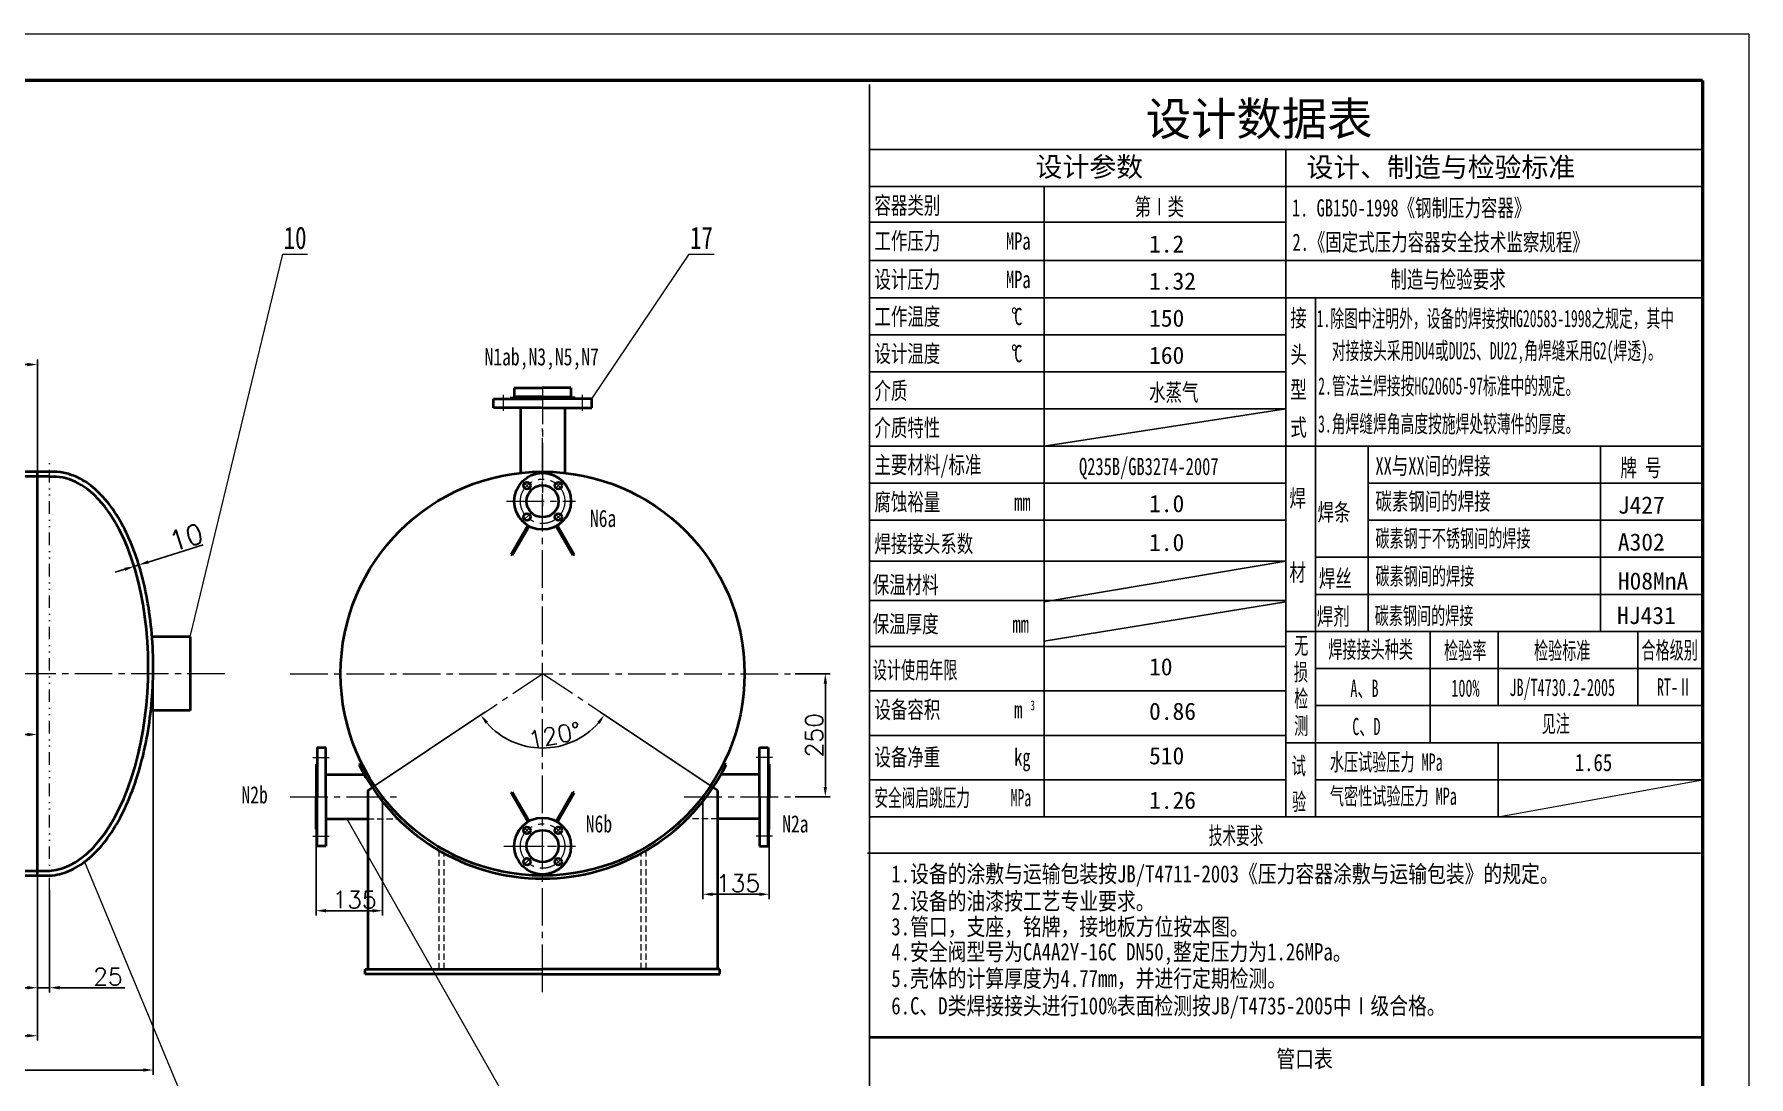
# Model space of a CAD drawing. Header units: millimetres. Extents: x 31396 to 1804389, y -22328 to 1387.
# Drawn here: x 1800908 to 1804389, y -16447 to -14330 of the extents above; entities that cross this region are included whole.
import ezdxf
from ezdxf.enums import TextEntityAlignment as Align

# ---------------------------------------------------------------- set-up
doc = ezdxf.new("R2010")
doc.units = ezdxf.units.MM
for name, pattern in [('CENTER2', [28.575, 19.05, -3.175, 3.175, -3.175]), ('DIVIDE', [31.75, 12.7, -6.35, 0, -6.35, 0, -6.35]), ('HIDDEN2', [4.7625, 3.175, -1.5875])]:
    doc.linetypes.add(name, pattern=pattern)
doc.layers.get('Defpoints').update_dxf_attribs({"lineweight": 18})
doc.layers.add('DIM', color=6, linetype='Continuous')
doc.layers.add('TITLE', color=12, linetype='Continuous')
doc.styles.add('H1', font='', dxfattribs={"height": 45})
doc.styles.get("Standard").update_dxf_attribs({"font": 'txt', "bigfont": 'gbcbig.shx'})
doc.styles.get('H1').set_extended_font_data('SimSun')
doc.dimstyles.new('35基本式样', dxfattribs={"dimtxt": 40, "dimasz": 40, "dimexe": 10, "dimexo": 0, "dimgap": 5, "dimtad": 1, "dimdec": 0, "dimdsep": 46, "dimtxsty": 'Standard', "dimcen": 0, "dimclrd": 1, "dimclre": 1, "dimclrt": 1, "dimadec": 0, "dimazin": 0, "dimtfac": 1, "dimtdec": 0, "dimtmove": 0, "dimatfit": 3, "dimfxl": 10, "dimarcsym": 0})

# ---------------------------------------------------------------- blocks, each defined once
blk = doc.blocks.new('*D83')
at = {"color": 1, "lineweight": -2, "transparency": 16777216}
for p, q in [((1799514.5, -16038.5), (1799514.5, -16373.5)), ((1800914.5, -16028.5), (1800914.5, -16373.5)), ((1799534.5, -16363.5), (1800894.5, -16363.5))]:
    blk.add_line(p, q, dxfattribs=at)
at = {"color": 1, "lineweight": 20, "transparency": 16777216}
for points in [[(1799534.5, -16360.2), (1799534.5, -16366.8), (1799514.5, -16363.5)], [(1800894.5, -16360.2), (1800894.5, -16366.8), (1800914.5, -16363.5)]]:
    blk.add_solid(points, dxfattribs=at)
at = {"layer": 'Defpoints', "color": 0, "lineweight": 20, "transparency": 16777216}
for p in [(1799514.5, -16038.5), (1800914.5, -16028.5), (1800914.5, -16363.5)]:
    blk.add_point(p, dxfattribs=at)
at = {"color": 1, "lineweight": 20, "transparency": 16777216, "insert": (1800241.8, -16341), "char_height": 35, "attachment_point": 5}
blk.add_mtext('1400', dxfattribs=at)
blk = doc.blocks.new('*D77')
at = {"color": 1, "lineweight": -2, "transparency": 16777216}
for p, q in [((1800914.5, -16075.1), (1800914.5, -16276.1)), ((1800939.5, -16068.2), (1800939.5, -16276.1)), ((1800894.5, -16266.1), (1800874.5, -16266.1)), ((1800914.5, -16266.1), (1800939.5, -16266.1)), ((1800959.5, -16266.1), (1801092, -16266.1))]:
    blk.add_line(p, q, dxfattribs=at)
at = {"color": 1, "lineweight": 20, "transparency": 16777216}
for points in [[(1800894.5, -16262.7), (1800894.5, -16269.4), (1800914.5, -16266.1)], [(1800959.5, -16262.7), (1800959.5, -16269.4), (1800939.5, -16266.1)]]:
    blk.add_solid(points, dxfattribs=at)
at = {"layer": 'Defpoints', "color": 0, "lineweight": 20, "transparency": 16777216}
for p in [(1800914.5, -16075.1), (1800939.5, -16068.2), (1800939.5, -16266.1)]:
    blk.add_point(p, dxfattribs=at)
at = {"color": 1, "lineweight": 20, "transparency": 16777216, "insert": (1801057.9, -16243.6), "char_height": 35, "attachment_point": 5}
blk.add_mtext('25', dxfattribs=at)
blk = doc.blocks.new('*D90')
at = {"color": 1, "lineweight": -2, "transparency": 16777216}
for p, q in [((1800714.5, -15045.5), (1800714.5, -14990.9)), ((1800894.5, -15000.9), (1800734.5, -15000.9)), ((1800914.5, -15218.5), (1800914.5, -14990.9))]:
    blk.add_line(p, q, dxfattribs=at)
at = {"color": 1, "lineweight": 20, "transparency": 16777216}
for points in [[(1800734.5, -14997.5), (1800734.5, -15004.2), (1800714.5, -15000.9)], [(1800894.5, -14997.5), (1800894.5, -15004.2), (1800914.5, -15000.9)]]:
    blk.add_solid(points, dxfattribs=at)
at = {"layer": 'Defpoints', "color": 0, "lineweight": 20, "transparency": 16777216}
for p in [(1800714.5, -15000.9), (1800714.5, -15045.5), (1800914.5, -15218.5)]:
    blk.add_point(p, dxfattribs=at)
at = {"color": 1, "lineweight": 20, "transparency": 16777216, "insert": (1800805.3, -14978.4), "char_height": 35, "attachment_point": 5}
blk.add_mtext('200', dxfattribs=at)
blk = doc.blocks.new('*D94')
at = {"color": 1, "lineweight": -2, "transparency": 16777216}
for p, q in [((1801594.3, -15859.4), (1801823, -15706.8)), ((1802286.3, -15859.4), (1802057.6, -15706.8))]:
    blk.add_line(p, q, dxfattribs=at)
blk.add_arc((1801940.3, -15628.5), 151, 221.3166, 318.6834, dxfattribs=at)
at = {"color": 1, "lineweight": 20, "transparency": 16777216}
for points in [[(1801824.3, -15730.2), (1801829.6, -15726.2), (1801814.7, -15712.3)], [(1802051.1, -15726.2), (1802056.4, -15730.2), (1802065.9, -15712.3)]]:
    blk.add_solid(points, dxfattribs=at)
at = {"layer": 'Defpoints', "color": 0, "lineweight": 20, "transparency": 16777216}
for p in [(1801891.8, -15771.5), (1801585.3, -15865.4), (1801594.3, -15859.4), (1802286.3, -15859.4), (1802295.3, -15865.4)]:
    blk.add_point(p, dxfattribs=at)
at = {"color": 1, "lineweight": 20, "transparency": 16777216, "insert": (1801964.5, -15753.7), "char_height": 35, "attachment_point": 5, "rotation": 10.8986}
blk.add_mtext('120°', dxfattribs=at)
blk = doc.blocks.new('*D95')
at = {"color": 1, "lineweight": -2, "transparency": 16777216}
for p, q in [((1802452.8, -15628.5), (1802524.3, -15628.5)), ((1802514.3, -15648.5), (1802514.3, -15858.5)), ((1802452.8, -15878.5), (1802524.3, -15878.5))]:
    blk.add_line(p, q, dxfattribs=at)
at = {"color": 1, "lineweight": 20, "transparency": 16777216}
for points in [[(1802510.9, -15648.5), (1802517.6, -15648.5), (1802514.3, -15628.5)], [(1802510.9, -15858.5), (1802517.6, -15858.5), (1802514.3, -15878.5)]]:
    blk.add_solid(points, dxfattribs=at)
at = {"layer": 'Defpoints', "color": 0, "lineweight": 20, "transparency": 16777216}
for p in [(1802452.8, -15628.5), (1802452.8, -15878.5), (1802514.3, -15878.5)]:
    blk.add_point(p, dxfattribs=at)
at = {"color": 1, "lineweight": 20, "transparency": 16777216, "insert": (1802491.8, -15753.5), "char_height": 35, "attachment_point": 5, "rotation": 90}
blk.add_mtext('250', dxfattribs=at)
blk = doc.blocks.new('*D96')
at = {"color": 1, "lineweight": -2, "transparency": 16777216}
for p, q in [((1800854.5, -15752), (1800708.3, -15752)), ((1800854.5, -15819.1), (1800854.5, -15742)), ((1800894.5, -15752), (1800874.5, -15752)), ((1800914.5, -15819.1), (1800914.5, -15742))]:
    blk.add_line(p, q, dxfattribs=at)
at = {"color": 1, "lineweight": 20, "transparency": 16777216}
for points in [[(1800874.5, -15748.7), (1800874.5, -15755.4), (1800854.5, -15752)], [(1800894.5, -15748.7), (1800894.5, -15755.4), (1800914.5, -15752)]]:
    blk.add_solid(points, dxfattribs=at)
at = {"layer": 'Defpoints', "color": 0, "lineweight": 20, "transparency": 16777216}
for p in [(1800914.5, -15752), (1800854.5, -15819.1), (1800914.5, -15819.1)]:
    blk.add_point(p, dxfattribs=at)
at = {"color": 1, "lineweight": 20, "transparency": 16777216, "insert": (1800739.5, -15729.5), "char_height": 35, "attachment_point": 5}
blk.add_mtext('60', dxfattribs=at)
blk = doc.blocks.new('*D101')
at = {"color": 1, "lineweight": -2, "transparency": 16777216}
for p, q in [((1802265.3, -15878.5), (1802265.3, -16086.4)), ((1802400.3, -15878.5), (1802400.3, -16086.4)), ((1802285.3, -16076.4), (1802380.3, -16076.4))]:
    blk.add_line(p, q, dxfattribs=at)
at = {"color": 1, "lineweight": 20, "transparency": 16777216}
for points in [[(1802285.3, -16073), (1802285.3, -16079.7), (1802265.3, -16076.4)], [(1802380.3, -16073), (1802380.3, -16079.7), (1802400.3, -16076.4)]]:
    blk.add_solid(points, dxfattribs=at)
at = {"layer": 'Defpoints', "color": 0, "lineweight": 20, "transparency": 16777216}
for p in [(1802265.3, -15878.5), (1802400.3, -15878.5), (1802400.3, -16076.4)]:
    blk.add_point(p, dxfattribs=at)
at = {"color": 1, "lineweight": 20, "transparency": 16777216, "insert": (1802337.1, -16053.9), "char_height": 35, "attachment_point": 5}
blk.add_mtext('135', dxfattribs=at)
blk = doc.blocks.new('*D102')
at = {"color": 1, "lineweight": -2, "transparency": 16777216}
for p, q in [((1801480.3, -15878.5), (1801480.3, -16119.8)), ((1801615.4, -15878.5), (1801615.4, -16119.8)), ((1801500.3, -16109.8), (1801595.4, -16109.8))]:
    blk.add_line(p, q, dxfattribs=at)
at = {"color": 1, "lineweight": 20, "transparency": 16777216}
for points in [[(1801500.3, -16106.4), (1801500.3, -16113.1), (1801480.3, -16109.8)], [(1801595.4, -16106.4), (1801595.4, -16113.1), (1801615.4, -16109.8)]]:
    blk.add_solid(points, dxfattribs=at)
at = {"layer": 'Defpoints', "color": 0, "lineweight": 20, "transparency": 16777216}
for p in [(1801480.3, -15878.5), (1801615.4, -15878.5), (1801615.4, -16109.8)]:
    blk.add_point(p, dxfattribs=at)
at = {"color": 1, "lineweight": 20, "transparency": 16777216, "insert": (1801558.4, -16087.3), "char_height": 35, "attachment_point": 5}
blk.add_mtext('135', dxfattribs=at)
blk = doc.blocks.new('*D103')
at = {"color": 1, "lineweight": -2, "transparency": 16777216}
for p, q in [((1801139.7, -15401.8), (1801251.1, -15367.1)), ((1801091.9, -15416.6), (1801072.8, -15422.5)), ((1801110.6, -15409.5), (1801114, -15420.2)), ((1801111, -15410.7), (1801120.6, -15407.7)), ((1801120.2, -15406.5), (1801123.5, -15417.2))]:
    blk.add_line(p, q, dxfattribs=at)
at = {"color": 1, "lineweight": 20, "transparency": 16777216}
for points in [[(1801090.9, -15413.4), (1801092.9, -15419.8), (1801111, -15410.7)], [(1801138.7, -15398.6), (1801140.7, -15404.9), (1801120.6, -15407.7)]]:
    blk.add_solid(points, dxfattribs=at)
at = {"layer": 'Defpoints', "color": 0, "lineweight": 20, "transparency": 16777216}
for p in [(1801110.6, -15409.5), (1801120.2, -15406.5), (1801120.6, -15407.7)]:
    blk.add_point(p, dxfattribs=at)
at = {"color": 1, "lineweight": 20, "transparency": 16777216, "insert": (1801216.6, -15351.7), "char_height": 40, "attachment_point": 5, "rotation": 17.2565}
blk.add_mtext('10', dxfattribs=at)
blk = doc.blocks.new('*D114')
at = {"color": 1, "lineweight": -2, "transparency": 16777216}
for p, q in [((1801149.6, -15628.5), (1801149.6, -16443.2)), ((1799229.5, -15978.5), (1799229.5, -16443.2)), ((1799249.5, -16433.2), (1801129.6, -16433.2))]:
    blk.add_line(p, q, dxfattribs=at)
at = {"color": 1, "lineweight": 20, "transparency": 16777216}
for points in [[(1799249.5, -16429.8), (1799249.5, -16436.5), (1799229.5, -16433.2)], [(1801129.6, -16429.8), (1801129.6, -16436.5), (1801149.6, -16433.2)]]:
    blk.add_solid(points, dxfattribs=at)
at = {"layer": 'Defpoints', "color": 0, "lineweight": 20, "transparency": 16777216}
for p in [(1801149.6, -15628.5), (1799229.5, -15978.5), (1801149.6, -16433.2)]:
    blk.add_point(p, dxfattribs=at)
at = {"color": 1, "lineweight": 20, "transparency": 16777216, "insert": (1800245.4, -16409.7), "char_height": 35, "attachment_point": 5}
blk.add_mtext('～1920', dxfattribs=at)

msp = doc.modelspace()

# ---------------------------------------------------------------- linework, layer by layer
at = {"color": 1, "lineweight": 20}
for p, q in [((1801224.5, -15553.5), (1801412.6, -14776.8)), ((1801412.6, -14776.8), (1801463.1, -14776.8)), ((1802040.3, -15070.5), (1802237.8, -14776.8)), ((1802237.8, -14776.8), (1802288.3, -14776.8)), ((1803880.2, -15919.3), (1804295, -15844)), ((1801542.8, -15923.5), (1801892.5, -16538.6)), ((1801010.1, -16010.7), (1801229.8, -16538.6))]:
    msp.add_line(p, q, dxfattribs=at)
at = {"lineweight": 40}
for p, q in [((1801840.3, -15070.5), (1801940.3, -15070.5)), ((1801840.3, -15088.5), (1801840.3, -15070.5)), ((1801874.3, -15068.5), (1801940.3, -15068.5)), ((1801874.3, -15068.5), (1801874.3, -15070.5)), ((1801882.8, -15048.5), (1801940.3, -15048.5)), ((1801882.8, -15048.5), (1801882.8, -15066.5)), ((1801940.3, -15066.5), (1801882.8, -15066.5)), ((1801907.8, -15066.5), (1801907.8, -15068.5)), ((1801940.3, -15068.5), (1801907.8, -15068.5)), ((1801940.3, -15068.5), (1801907.8, -15068.5)), ((1801997.8, -15048.5), (1801940.3, -15048.5)), ((1801940.3, -15066.5), (1801997.8, -15066.5)), ((1802006.3, -15068.5), (1801940.3, -15068.5)), ((1801940.3, -15068.5), (1801972.8, -15068.5)), ((1801940.3, -15068.5), (1801972.8, -15068.5)), ((1802040.3, -15070.5), (1801940.3, -15070.5)), ((1801972.8, -15066.5), (1801972.8, -15068.5)), ((1801997.8, -15048.5), (1801997.8, -15066.5)), ((1802006.3, -15068.5), (1802006.3, -15070.5)), ((1802040.3, -15088.5), (1802040.3, -15070.5)), ((1801940.3, -15088.5), (1801840.3, -15088.5)), ((1801895.3, -15088.5), (1801895.3, -15221)), ((1801940.3, -15088.5), (1802040.3, -15088.5)), ((1801985.3, -15088.5), (1801985.3, -15221)), ((1800939.5, -15218.5), (1800759.5, -15218.5)), ((1800939.5, -15228.5), (1800759.5, -15228.5)), ((1800914.5, -16038.5), (1800914.5, -15218.5)), ((1801910.3, -15327.5), (1801876.3, -15386.4)), ((1801912.9, -15329), (1801878.8, -15388.1)), ((1801967.8, -15329), (1802001.9, -15388.1)), ((1801970.4, -15327.5), (1802004.4, -15386.4)), ((1801876.3, -15386.4), (1801878.8, -15388.1)), ((1802004.4, -15386.4), (1802001.9, -15388.1)), ((1801224.5, -15553.5), (1801147.7, -15553.5)), ((1801224.5, -15553.5), (1801224.5, -15703.5)), ((1801224.5, -15703.5), (1801144.2, -15703.5)), ((1801482.3, -15778.5), (1801482.3, -15878.5)), ((1801482.3, -15778.5), (1801500.3, -15778.5)), ((1801500.3, -15878.5), (1801500.3, -15778.5)), ((1802380.3, -15878.5), (1802380.3, -15778.5)), ((1802380.3, -15778.5), (1802398.3, -15778.5)), ((1802398.3, -15778.5), (1802398.3, -15878.5)), ((1801480.3, -15812.5), (1801480.3, -15878.5)), ((1801480.3, -15812.5), (1801482.3, -15812.5)), ((1801500.3, -15833.5), (1801578.4, -15833.5)), ((1801567.7, -15813.4), (1801573.1, -15810.7)), ((1802380.3, -15833.5), (1802302.3, -15833.5)), ((1802313, -15813.4), (1802307.6, -15810.7)), ((1802400.3, -15812.5), (1802398.3, -15812.5)), ((1802400.3, -15812.5), (1802400.3, -15878.5)), ((1801585.3, -15865.4), (1801594.3, -15859.4)), ((1801585.3, -15865.4), (1801585.3, -16228.5)), ((1801876.3, -15870.5), (1801878.8, -15868.9)), ((1801910.3, -15929.4), (1801876.3, -15870.5)), ((1801912.9, -15927.9), (1801878.8, -15868.9)), ((1801967.8, -15927.9), (1802001.9, -15868.9)), ((1801970.4, -15929.4), (1802004.4, -15870.5)), ((1802004.4, -15870.5), (1802001.9, -15868.9)), ((1802295.3, -15865.4), (1802286.3, -15859.4)), ((1802295.3, -15865.4), (1802295.3, -16228.5)), ((1801480.3, -15944.5), (1801480.3, -15878.5)), ((1801482.3, -15978.5), (1801482.3, -15878.5)), ((1801500.3, -15878.5), (1801500.3, -15978.5)), ((1802380.3, -15878.5), (1802380.3, -15978.5)), ((1802398.3, -15978.5), (1802398.3, -15878.5)), ((1802400.3, -15944.5), (1802400.3, -15878.5)), ((1801500.3, -15923.5), (1801585.3, -15923.5)), ((1802380.3, -15923.5), (1802295.3, -15923.5)), ((1801480.3, -15944.5), (1801482.3, -15944.5)), ((1802400.3, -15944.5), (1802398.3, -15944.5)), ((1801500.3, -15978.5), (1801482.3, -15978.5)), ((1802380.3, -15978.5), (1802398.3, -15978.5)), ((1800214.5, -16028.5), (1800939.5, -16028.5)), ((1800214.5, -16038.5), (1800939.5, -16038.5)), ((1801580.3, -16228.5), (1801940.3, -16228.5)), ((1801580.3, -16238.5), (1801580.3, -16228.5)), ((1801940.3, -16238.5), (1801580.3, -16238.5)), ((1802300.3, -16228.5), (1801940.3, -16228.5)), ((1801940.3, -16238.5), (1802300.3, -16238.5)), ((1802300.3, -16238.5), (1802300.3, -16228.5))]:
    msp.add_line(p, q, dxfattribs=at)
at = {"color": 1, "linetype": 'CENTER2', "lineweight": 20, "ltscale": 4}
for p, q in [((1801860.3, -15062.1), (1801860.3, -15094.8)), ((1801940.3, -15045.5), (1801940.3, -15288.2)), ((1802020.3, -15062.1), (1802020.3, -15094.8)), ((1801940.3, -16254.3), (1801940.3, -15130.6)), ((1801914.9, -15253), (1801901.1, -15239.2)), ((1801965.8, -15253), (1801979.6, -15239.2)), ((1801867, -15278.5), (1802006.8, -15278.5)), ((1801914.9, -15303.9), (1801901.1, -15317.8)), ((1801965.8, -15303.9), (1801979.6, -15317.8)), ((1801295.2, -15628.5), (1799182.8, -15628.5)), ((1801427.9, -15628.5), (1802452.8, -15628.5)), ((1801594.3, -15859.4), (1801940.3, -15628.5)), ((1802286.3, -15859.4), (1801940.3, -15628.5)), ((1801474, -15798.5), (1801506.7, -15798.5)), ((1802406.7, -15798.5), (1802374, -15798.5)), ((1801585.3, -16228.5), (1801585.3, -15865.4)), ((1802295.3, -16228.5), (1802295.3, -15865.4)), ((1801427.9, -15878.5), (1801649.9, -15878.5)), ((1802227.9, -15878.5), (1802452.8, -15878.5)), ((1801914.9, -15953), (1801901.1, -15939.2)), ((1801965.8, -15953), (1801979.6, -15939.2)), ((1801474, -15958.5), (1801506.7, -15958.5)), ((1802406.7, -15958.5), (1802374, -15958.5)), ((1801861.5, -15978.5), (1802004.3, -15978.5)), ((1801867, -15978.5), (1802006.8, -15978.5)), ((1801914.9, -16003.9), (1801901.1, -16017.8)), ((1801965.8, -16003.9), (1801979.6, -16017.8)), ((1801940.3, -16275), (1801940.3, -16182.7))]:
    msp.add_line(p, q, dxfattribs=at)
at = {"color": 1, "linetype": 'DIVIDE', "lineweight": 20, "ltscale": 2}
msp.add_line((1800939.5, -16068.2), (1800939.5, -15179.5), dxfattribs=at)
at = {"color": 1, "linetype": 'HIDDEN2', "lineweight": 20, "ltscale": 4}
for p, q in [((1801585.3, -15923.5), (1801647, -15923.5)), ((1802295.3, -15923.5), (1802233.6, -15923.5)), ((1801730.3, -16228.5), (1801730.3, -15987.6)), ((1801740.3, -16228.5), (1801740.3, -15993.2)), ((1802140.3, -16228.5), (1802140.3, -15993.2)), ((1802150.3, -16228.5), (1802150.3, -15987.6))]:
    msp.add_line(p, q, dxfattribs=at)
at = {"color": 1, "lineweight": 40}
msp.add_line((1802604, -16366.6), (1804295.1, -16366.6), dxfattribs=at)
at = {"lineweight": 40}
for centre, radius in [((1801940.3, -15628.5), 410), ((1801940.3, -15278.5), 57.5), ((1801908.4, -15246.6), 7), ((1801972.2, -15246.6), 7), ((1801940.3, -15278.5), 32.5), ((1801908.4, -15310.4), 7), ((1801972.2, -15310.4), 7), ((1801940.3, -15978.5), 57.5), ((1801908.4, -15946.6), 7), ((1801972.2, -15946.6), 7), ((1801940.3, -15978.5), 32.5), ((1801908.4, -16010.4), 7), ((1801972.2, -16010.4), 7)]:
    msp.add_circle(centre, radius, dxfattribs=at)
at = {"color": 1, "linetype": 'CENTER2', "lineweight": 20, "ltscale": 4}
for centre in [(1801940.3, -15278.5), (1801940.3, -15978.5)]:
    msp.add_circle(centre, 45.1, dxfattribs=at)
at = {"lineweight": 40}
for start, end in [(206.3859, 270), (270, 333.6141)]:
    msp.add_arc((1801940.3, -15628.5), 416, start, end, dxfattribs=at)
msp.add_ellipse((1800939.5, -15628.6), major_axis=(9, 400.1), ratio=0.499984, start_param=3.186645, end_param=6.328238, dxfattribs=at)
msp.add_open_spline([(1800939.5, -16038.5), (1800946.7, -16038), (1800953.2, -16037), (1800966.1, -16033.8), (1800972.5, -16031.7), (1800985.1, -16026.3), (1800991.3, -16023.1), (1801009.7, -16011.8), (1801021.6, -16002.2), (1801044.1, -15979.3), (1801054.8, -15965.9), (1801074.7, -15935.9), (1801084, -15919.3), (1801101, -15883.1), (1801108.6, -15863.6), (1801122.1, -15822.5), (1801128, -15800.8), (1801137.6, -15755.9), (1801141.5, -15732.7), (1801147.1, -15685.4), (1801148.8, -15661.3), (1801150.1, -15613.1), (1801149.7, -15588.9), (1801146.7, -15541.3), (1801144.1, -15517.8), (1801136.9, -15472.2), (1801132.3, -15450.1), (1801121.1, -15407.9), (1801114.5, -15387.9), (1801099.5, -15350.4), (1801091.2, -15333), (1801072.9, -15301.5), (1801063, -15287.3), (1801041.8, -15262.6), (1801030.6, -15252), (1801010.7, -15237.7), (1801002.3, -15232.9), (1800985.2, -15225.2), (1800976.4, -15222.4), (1800958.7, -15218.9), (1800949.7, -15218.2), (1800940.1, -15218.7), (1800939.5, -15218.8), (1800938.9, -15218.8)], degree=3, knots=[3.186645, 3.186645, 3.186645, 3.186645, 3.275374, 3.275374, 3.364103, 3.364103, 3.452832, 3.452832, 3.631419, 3.631419, 3.810006, 3.810006, 3.988593, 3.988593, 4.16718, 4.16718, 4.345766, 4.345766, 4.524353, 4.524353, 4.70294, 4.70294, 4.881527, 4.881527, 5.060114, 5.060114, 5.2387, 5.2387, 5.417287, 5.417287, 5.595874, 5.595874, 5.774461, 5.774461, 5.953048, 5.953048, 6.075193, 6.075193, 6.197339, 6.197339, 6.319484, 6.319484, 6.328238, 6.328238, 6.328238, 6.328238], dxfattribs=at)
at = {"layer": 'DIM', "color": 1}
msp.add_line((1804295, -14564.1), (1802603.9, -14564.1), dxfattribs=at)
at = {"layer": 'TITLE', "color": 1, "lineweight": 13}
for q in [(1798805.4, -14330.4), (1804389, -18278.4)]:
    msp.add_line((1804389, -14330.4), q, dxfattribs=at)
at = {"layer": 'TITLE', "color": 1, "lineweight": 50}
for q in [(1799040.4, -14424.4), (1804295, -18184.4)]:
    msp.add_line((1804295, -14424.4), q, dxfattribs=at)
at = {"layer": 'TITLE', "color": 1}
for p, q in [((1802604, -14432.5), (1802604, -17052.7)), ((1803449.4, -14564.1), (1803449.4, -15919.3)), ((1804295, -14639.4), (1802603.9, -14639.4)), ((1802958.7, -14639.4), (1802958.7, -15919.3)), ((1803449.4, -14711.6), (1802603.9, -14711.6)), ((1803449.4, -14789.9), (1802603.9, -14789.9)), ((1804295, -14789.9), (1803449.4, -14789.9)), ((1804295, -14865.2), (1802603.9, -14865.2)), ((1803509.5, -14865.2), (1803509.5, -15542.8)), ((1803449.4, -14940.5), (1802603.9, -14940.5)), ((1803449.4, -15015.8), (1802603.9, -15015.8)), ((1803449.4, -15091.1), (1802603.9, -15091.1)), ((1802958.7, -15166.4), (1803449.4, -15091.1)), ((1804295, -15166.4), (1802603.9, -15166.4)), ((1803616.4, -15166.1), (1803616.4, -15542.8)), ((1804087.8, -15542.8), (1804087.8, -15166.1)), ((1803449.4, -15241.7), (1802603.9, -15241.7)), ((1803616.4, -15241.7), (1804295, -15241.7)), ((1803449.4, -15317), (1802603.9, -15317)), ((1803616.4, -15317), (1804295, -15317)), ((1803449.4, -15399.9), (1802603.9, -15399.9)), ((1802958.7, -15482.8), (1803449.4, -15399.9)), ((1803509.5, -15392.2), (1804295, -15392.2)), ((1803449.4, -15479.6), (1802603.9, -15479.6)), ((1802958.7, -15562.5), (1803449.4, -15482.8)), ((1803509.5, -15467.5), (1804295, -15467.5)), ((1803449.4, -15542.8), (1804295, -15542.8)), ((1803509.5, -15542.8), (1803509.5, -15919.3)), ((1803742.2, -15542.8), (1803742.2, -15768.7)), ((1803880.2, -15542.8), (1803880.2, -15693.4)), ((1804163.9, -15542.8), (1804163.9, -15693.4)), ((1803449.4, -15573), (1802603.9, -15573)), ((1803509.5, -15618.1), (1804295, -15618.1)), ((1803449.4, -15663.3), (1802603.9, -15663.3)), ((1803509.5, -15693.4), (1804295, -15693.4)), ((1803449.4, -15753.7), (1802603.9, -15753.7)), ((1803449.4, -15768.7), (1804295, -15768.7)), ((1803880.2, -15768.7), (1803880.2, -15919.3)), ((1803449.4, -15844), (1802603.9, -15844)), ((1803509.5, -15844), (1804295, -15844)), ((1803449.4, -15919.3), (1802603.9, -15919.3)), ((1803449.4, -15919.3), (1804295, -15919.3)), ((1804295, -15919.3), (1803902.3, -15919.3)), ((1804290.9, -15992.6), (1802599.9, -15992.6))]:
    msp.add_line(p, q, dxfattribs=at)

# ---------------------------------------------------------------- texts
at = {"color": 1, "lineweight": 40, "style": 'H1'}
for s, height, p in [('设计数据表', 67.5, (1803164.8, -14535.8)), ('设计参数', 40, (1802941.1, -14619.4)), ('设计、制造与检验标准', 40, (1803491.2, -14620.2)), ('1.2', 35, (1803171.6, -14773.6)), ('1.32', 35, (1803171.6, -14848.9)), ('150', 35, (1803171.6, -14924.2)), ('160', 35, (1803171.6, -14999.5)), ('1.0', 35, (1803171.6, -15300.6)), ('J427', 35, (1804123.3, -15303.6)), ('1.0', 35, (1803171.6, -15379.5)), ('A302', 35, (1804123.3, -15378.7)), ('H08MnA', 35, (1804123.3, -15457.8)), ('HJ431', 35, (1804121.8, -15527.7)), ('10', 35, (1803171.6, -15631.9)), ('0.86', 35, (1803171.6, -15722.3)), ('510', 35, (1803171.6, -15812.6)), ('1.26', 35, (1803171.6, -15902.9))]:
    msp.add_text(s, height=height, dxfattribs=at).set_placement(p)
for s, height, width, p in [('容器类别', 35, 0.7, (1802614, -14695.3)), ('第Ⅰ类', 35, 0.7, (1803142.2, -14698)), ('1. GB150-1998《钢制压力容器》', 35, 0.7, (1803461.6, -14700.3)), ('工作压力        MPa', 35, 0.7, (1802614, -14767.5)), ('2.《固定式压力容器安全技术监察规程》', 35, 0.7, (1803462.7, -14769.9)), ('设计压力        MPa', 35, 0.7, (1802614, -14845.6)), ('制造与检验要求', 35, 0.7, (1803661.5, -14845.4)), ('工作温度         C', 35, 0.7, (1802614, -14920.9)), ('%%D', 35, 0.7, (1802891.6, -14920.9)), ('接', 35, 0.7, (1803458.3, -14923.8)), ('1.除图中注明外，设备的焊接按HG20583-1998之规定，其中', 35, 0.585, (1803511.7, -14924.9)), ('设计温度         C', 35, 0.7, (1802614, -14996.2)), ('%%D', 35, 0.7, (1802891.6, -14996.2)), ('头', 35, 0.7, (1803458.3, -14998.2)), ('对接接头采用DU4或DU25、DU22,角焊缝采用G2(焊透)。', 35, 0.585, (1803542.6, -14990.3)), ('介质', 35, 0.7, (1802614, -15071.4)), ('水蒸气', 35, 0.7, (1803171.6, -15074.8)), ('型', 35, 0.7, (1803458.3, -15069.1)), ('2.管法兰焊接按HG20605-97标准中的规定。', 35, 0.585, (1803514.8, -15061.8)), ('式', 35, 0.7, (1803458.3, -15145.8)), ('3.角焊缝焊角高度按施焊处较薄件的厚度。', 35, 0.585, (1803514.6, -15138.8)), ('介质特性', 35, 0.7, (1802614, -15146.7)), ('主要材料/标准', 35, 0.7, (1802614, -15222)), ('Q235B/GB3274-2007', 35, 0.7, (1803029.3, -15225.3)), ('XX与XX间的焊接', 35, 0.7, (1803631.1, -15224.2)), ('牌 号', 35, 0.7, (1804128.5, -15227.9)), ('腐蚀裕量         mm', 35, 0.7, (1802614, -15297.3)), ('焊', 35, 0.7, (1803456.5, -15289.8)), ('焊条', 35, 0.7, (1803513.7, -15318.1)), ('碳素钢间的焊接', 35, 0.7, (1803631.1, -15296.1)), ('焊接接头系数', 35, 0.7, (1802614, -15382.2)), ('碳素钢于不锈钢间的焊接', 35, 0.6, (1803631.1, -15371.3)), ('材', 35, 0.7, (1803456.5, -15440.2)), ('焊丝', 35, 0.7, (1803516.4, -15452.5)), ('碳素钢间的焊接', 35, 0.6, (1803631.1, -15448.1)), ('保温材料', 35, 0.7, (1802610.6, -15465.4)), ('碳素钢间的焊接', 35, 0.6, (1803629.6, -15528.3)), ('保温厚度         mm', 35, 0.7, (1802610.6, -15545.1)), ('焊剂', 35, 0.7, (1803512.2, -15529.8)), ('无', 35, 0.6, (1803466.4, -15588.9)), ('焊接接头种类', 35, 0.6, (1803535.4, -15596.7)), ('检验率', 35, 0.6, (1803770.4, -15599.1)), ('检验标准', 35, 0.6, (1803953.1, -15599.1)), ('合格级别', 35, 0.6, (1804171.2, -15598.3)), ('设计使用年限', 35, 0.6, (1802610.7, -15638.4)), ('损', 35, 0.6, (1803465.6, -15642.8)), ('检', 35, 0.6, (1803466.1, -15696.7)), ('A、B', 35, 0.6, (1803580.2, -15675.7)), ('100%%%', 35, 0.6, (1803785.3, -15675.2)), ('JB/T4730.2-2005', 35, 0.6, (1803903.3, -15673.7)), ('RT-Ⅱ', 35, 0.6, (1804202.6, -15672.9)), ('设备容积         m', 35, 0.7, (1802614, -15719)), ('3', 20, 0.7, (1802930.4, -15702.8)), ('测', 35, 0.6, (1803466.1, -15751.6)), ('C、D', 35, 0.6, (1803584.2, -15753.3)), ('见注', 35, 0.6, (1803968.7, -15747.6)), ('设备净重         kg', 35, 0.7, (1802614, -15815.4)), ('试', 35, 0.6, (1803461.2, -15833.1)), ('水压试验压力 MPa', 35, 0.6, (1803538.7, -15825.4)), ('1.65', 35, 0.8, (1804035.7, -15826.4)), ('安全阀启跳压力      MPa', 35, 0.58, (1802614, -15897.8)), ('验', 35, 0.6, (1803461.9, -15905.8)), ('气密性试验压力 MPa', 35, 0.6, (1803538.7, -15894.6)), ('技术要求', 35, 0.58, (1803292.7, -15974.8)), ('1.设备的涂敷与运输包装按JB/T4711-2003《压力容器涂敷与运输包装》的规定。', 35, 0.8, (1802648.2, -16052.4)), ('2.设备的油漆按工艺专业要求。', 35, 0.8, (1802648.2, -16107.9)), ('3.管口，支座，铭牌，接地板方位按本图。', 35, 0.8, (1802648.2, -16159.7)), ('4.安全阀型号为CA4A2Y-16C DN50,整定压力为1.26MPa。', 35, 0.8, (1802648.2, -16210.6)), ('5.壳体的计算厚度为4.77mm，并进行定期检测。', 35, 0.8, (1802648.2, -16264.7)), ('6.C、D类焊接接头进行100%%%表面检测按JB/T4735-2005中Ⅰ级合格。', 35, 0.8, (1802648.2, -16320.3)), ('管口表', 35, 0.8, (1803429.9, -16428.1))]:
    msp.add_text(s, height=height, dxfattribs=dict(at, width=width)).set_placement(p)
at = {"color": 1, "lineweight": 40, "style": 'H1', "width": 0.75}
for s, height, p in [('10', 45.5, (1801437.8, -14766.3)), ('17', 45.5, (1802263, -14766.3)), ('N1ab,N3,N5,N7', 35, (1801938.4, -15002.6)), ('N6a', 35, (1802063.1, -15330.7)), ('N2b', 35, (1801355.6, -15891.9)), ('N6b', 35, (1802054.7, -15950.9)), ('N2a', 35, (1802453.4, -15950.9))]:
    msp.add_text(s, height=height, dxfattribs=at).set_placement(p, align=Align.CENTER)

# ---------------------------------------------------------------- dimensions: what is measured, and where the dimension line sits
at = {"lineweight": 20}
for base, p1, p2, picture, middle in [((1800714.5, -15000.9), (1800914.5, -15218.5), (1800714.5, -15045.5), '*D90', (1800805.3, -15000.9)), ((1800914.5, -15752), (1800854.5, -15819.1), (1800914.5, -15819.1), '*D96', (1800739.5, -15752)), ((1801615.4, -16109.8), (1801480.3, -15878.5), (1801615.4, -15878.5), '*D102', (1801558.4, -16109.8)), ((1802400.3, -16076.4), (1802265.3, -15878.5), (1802400.3, -15878.5), '*D101', (1802337.1, -16076.4)), ((1800914.5, -16363.5), (1799514.5, -16038.5), (1800914.5, -16028.5), '*D83', (1800241.8, -16363.5)), ((1800939.5, -16266.1), (1800914.5, -16075.1), (1800939.5, -16068.2), '*D77', (1801057.9, -16266.1))]:
    dim = msp.add_linear_dim(base=base, p1=p1, p2=p2, dimstyle='35基本式样', override={"dimtxt": 35, "dimasz": 20}, dxfattribs=at)
    dim.commit()
    dim.dimension.update_dxf_attribs({"geometry": picture, "text_midpoint": middle, "dimtype": 160})
for base, p1, p2, angle, override, picture, middle, dimtype in [((1801120.6, -15407.7), (1801110.6, -15409.5), (1801120.2, -15406.5), 17.2565, {"dimasz": 20}, '*D103', (1801224, -15375.6), 161), ((1802514.3, -15878.5), (1802452.8, -15628.5), (1802452.8, -15878.5), 90, {"dimtxt": 35, "dimasz": 20}, '*D95', (1802514.3, -15753.5), 160)]:
    dim = msp.add_linear_dim(base=base, p1=p1, p2=p2, angle=angle, dimstyle='35基本式样', override=override, dxfattribs=at)
    dim.commit()
    dim.dimension.update_dxf_attribs({"geometry": picture, "text_midpoint": middle, "dimtype": dimtype})
dim = msp.add_linear_dim(base=(1801149.6, -16433.2), p1=(1799229.5, -15978.5), p2=(1801149.6, -15628.5), text='～1920', dimstyle='35基本式样', override={"dimtxt": 35, "dimasz": 20}, dxfattribs=at)
dim.commit()
dim.dimension.update_dxf_attribs({"geometry": '*D114', "text_midpoint": (1800245.4, -16433.2), "dimtype": 160})
dim = msp.add_angular_dim_2l(base=(1801891.8, -15771.5), line1=((1802295.3, -15865.4), (1802286.3, -15859.4)), line2=((1801585.3, -15865.4), (1801594.3, -15859.4)), text='120°', dimstyle='35基本式样', override={"dimtxt": 35, "dimasz": 20}, dxfattribs=at)
dim.commit()
dim.dimension.update_dxf_attribs({"geometry": '*D94', "text_midpoint": (1801968.9, -15776.8), "dimtype": 162})

doc.saveas('drawing.dxf')
